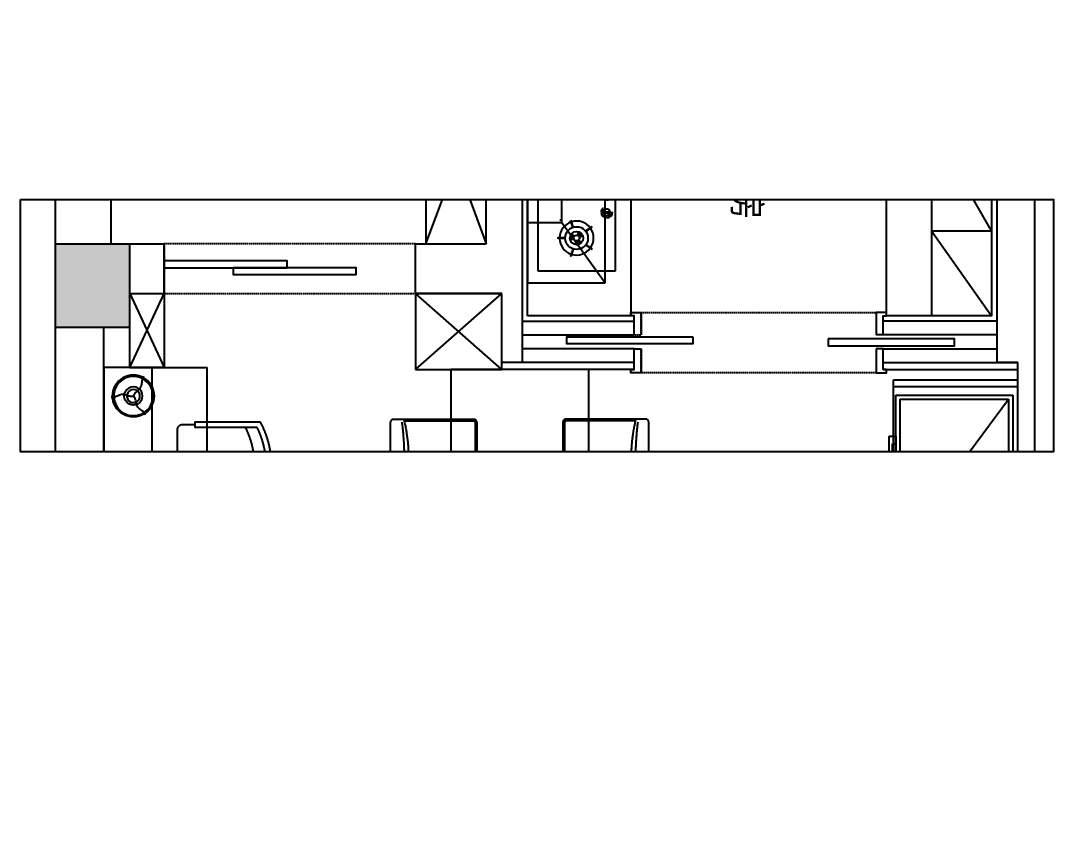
# Model space of a CAD drawing. Header units: millimetres. Extents: x 84840 to 206424, y -288515 to -124389.
# Drawn here: x 195962 to 201959, y -188221 to -183496 of the extents above; entities that cross this region are included whole.
import ezdxf
from ezdxf.lldxf.tags import DXFTag
from ezdxf.xclip import XClip

# ---------------------------------------------------------------- set-up
doc = ezdxf.new("R2010")
doc.units = ezdxf.units.MM
doc.header["$XCLIPFRAME"] = 0
doc.linetypes.add('HIDDEN', pattern=[0.375, 0.25, -0.125])
for name, color, linetype in [('C-门套', 16, 'Continuous'), ('P-原墙线', 7, 'Continuous'), ('P-固定家具1(到顶)', 3, 'Continuous'), ('P-固定家具2(不到顶)', 2, 'Continuous'), ('P-完成面', 1, 'Continuous'), ('P-完成面尺寸', 44, 'Continuous'), ('P-文字', 3, 'Continuous'), ('P-活动家具', 3, 'Continuous'), ('P-门', 1, 'Continuous')]:
    doc.layers.add(name, color=color, linetype=linetype)
doc.styles.add('H1', font='SimSun.ttf')
tags = doc.linetypes.add('ACAD_ISO03W100', pattern=[30, 12, -18]).pattern_tags.tags
tags[6:7] = [DXFTag(74, 4), DXFTag(75, 0), DXFTag(340, '0'), DXFTag(46, 1.0), DXFTag(50, 0.0), DXFTag(44, 0.0), DXFTag(45, 0.0)]
tags[4:5] = [DXFTag(74, 4), DXFTag(75, 0), DXFTag(340, '0'), DXFTag(46, 1.0), DXFTag(50, 0.0), DXFTag(44, 0.0), DXFTag(45, 0.0)]

# ---------------------------------------------------------------- blocks, each defined once
blk = doc.blocks.new('A$C4DF24944')
at = {"layer": 'P-活动家具'}
for p, q in [((900, 510), (0, 510)), ((0, 510), (0, 60)), ((350, 510), (350, 310)), ((550, 310), (550, 510)), ((900, 60), (900, 510)), ((830, 450), (70, 450)), ((70, 450), (70, 0)), ((830, 0), (830, 450)), ((350, 310), (0, 60)), ((350, 310), (550, 310)), ((550, 310), (900, 60)), ((0, 60), (900, 60)), ((70, 0), (830, 0)), ((350, 0), (550, 0))]:
    blk.add_line(p, q, dxfattribs=at)
at = {"layer": 'P-活动家具', "color": 252}
for p, q in [((258.3, 292.6), (258.3, 333.3)), ((261.6, 292.6), (261.6, 333.3)), ((638.3, 292.6), (638.3, 333.3)), ((641.6, 292.6), (641.6, 333.3)), ((195.1, 244.3), (156.5, 256.9)), ((196.2, 247.5), (157.5, 260)), ((323.8, 247.5), (362.5, 260)), ((324.8, 244.3), (363.5, 256.9)), ((575.1, 244.3), (536.5, 256.9)), ((576.2, 247.5), (537.5, 260)), ((703.8, 247.5), (742.5, 260)), ((704.8, 244.3), (743.5, 256.9)), ((218.9, 171.2), (195, 138.4)), ((221.6, 169.3), (197.7, 136.4)), ((298.4, 169.3), (322.3, 136.4)), ((301.1, 171.2), (325, 138.4)), ((598.9, 171.2), (575, 138.4)), ((601.6, 169.3), (577.7, 136.4)), ((678.4, 169.3), (702.3, 136.4)), ((681.1, 171.2), (705, 138.4)), ((407, 67.2), (407, 32.7)), ((408.5, 80), (408.5, 83)), ((411.5, 80), (411.5, 83)), ((413, 67.2), (413, 32.7)), ((431.2, 71.2), (433.3, 73.3)), ((512, 67.2), (512, 32.7)), ((513.5, 80), (513.5, 83)), ((516.5, 80), (516.5, 83)), ((518, 67.2), (518, 32.7)), ((536.2, 71.2), (538.3, 73.3)), ((380, 51.5), (377, 51.5)), ((380, 48.5), (377, 48.5)), ((410, 20), (410, 17)), ((485, 51.5), (482, 51.5)), ((485, 48.5), (482, 48.5)), ((515, 20), (515, 17))]:
    blk.add_line(p, q, dxfattribs=at)
for centre, radius in [((260, 225), 66), ((260, 225), 38.5), ((260, 225), 16.5), ((640, 225), 66), ((640, 225), 38.5), ((640, 225), 16.5), ((410, 50), 20), ((515, 50), 20)]:
    blk.add_circle(centre, radius, dxfattribs=at)
for centre, radius, start, end in [((260, 225), 99, 90.9543, 161.04435), ((260, 333.3), 1.65, 359.99932, 179.99932), ((260, 225), 99, 18.9543, 89.04435), ((363, 318.5), 1.65, 287.99932, 107.99932), ((537, 318.5), 1.65, 71.99932, 251.99932), ((640, 225), 99, 90.9543, 161.04435), ((640, 333.3), 1.65, 359.99932, 179.99932), ((640, 225), 99, 18.9543, 89.04435), ((157, 258.5), 1.65, 71.99932, 251.99932), ((260, 225), 99, 162.9543, 233.04435), ((195.7, 245.9), 1.65, 251.99932, 71.99932), ((258.3, 252.4), 5.5, 93.52516, 273.52516), ((260, 225), 33, 59.99932, 93.52516), ((260, 292.6), 1.65, 179.99932, 359.99932), ((260, 225), 22, 59.99932, 93.52516), ((273.7, 248.8), 5.5, 239.99932, 59.99932), ((260, 225), 99, 306.9543, 17.04435), ((324.3, 245.9), 1.65, 107.99932, 287.99932), ((640, 225), 99, 162.95565, 233.0457), ((575.7, 245.9), 1.65, 251.99932, 71.99932), ((638.3, 252.4), 5.5, 93.52516, 273.52516), ((640, 225), 33, 59.99932, 93.52516), ((640, 292.6), 1.65, 179.99932, 359.99932), ((640, 225), 22, 59.99932, 93.52516), ((653.7, 248.8), 5.5, 239.99932, 59.99932), ((640, 225), 99, 306.9543, 17.04435), ((704.3, 245.9), 1.65, 107.99932, 287.99932), ((743, 258.5), 1.65, 287.99932, 107.99932), ((232.5, 225), 5.5, 359.99932, 179.99932), ((260, 225), 33, 179.99932, 213.52516), ((237.1, 209.8), 5.5, 213.52516, 33.52516), ((260, 225), 22, 179.99932, 213.52516), ((273.7, 201.2), 5.5, 119.99932, 299.99932), ((260, 225), 22, 299.99932, 333.52516), ((260, 225), 33, 299.99932, 333.52516), ((284.6, 212.7), 5.5, 333.52516, 153.52516), ((612.5, 225), 5.5, 359.99932, 179.99932), ((640, 225), 33, 179.99932, 213.52516), ((617.1, 209.8), 5.5, 213.52516, 33.52516), ((640, 225), 22, 179.99932, 213.52516), ((653.7, 201.2), 5.5, 119.99932, 299.99932), ((640, 225), 22, 299.99932, 333.52516), ((640, 225), 33, 299.99932, 333.52516), ((664.6, 212.7), 5.5, 333.52516, 153.52516), ((196.3, 137.4), 1.65, 143.99932, 323.99932), ((260, 225), 99, 234.9543, 305.04435), ((220.2, 170.3), 1.65, 323.99932, 143.99932), ((299.8, 170.3), 1.65, 35.99932, 215.99932), ((323.6, 137.4), 1.65, 215.99932, 35.99932), ((576.3, 137.4), 1.65, 143.99932, 323.99932), ((640, 225), 99, 234.9543, 305.04435), ((600.2, 170.3), 1.65, 323.99932, 143.99932), ((679.8, 170.3), 1.65, 35.99932, 215.99932), ((703.6, 137.4), 1.65, 215.99932, 35.99932), ((410, 50), 33, 92.60458, 177.39407), ((410, 50), 30, 92.86531, 177.13334), ((410, 50), 18, 99.59339, 260.40526), ((410, 67), 3.01, 355.12371, 184.87494), ((410, 50), 33, 44.99932, 87.39407), ((410, 50), 30, 44.99932, 87.13334), ((410, 50), 18, 279.59339, 80.40526), ((515, 50), 33, 92.60458, 177.39407), ((515, 50), 30, 92.86531, 177.13334), ((515, 50), 18, 99.59339, 260.40526), ((515, 67), 3.01, 355.12371, 184.87494), ((515, 50), 33, 44.99932, 87.39407), ((515, 50), 30, 44.99932, 87.13334), ((515, 50), 18, 279.59339, 80.40526), ((410, 50), 33, 182.60458, 269.99932), ((410, 50), 30, 182.86531, 269.99932), ((410, 33), 3.01, 175.12371, 4.87494), ((515, 50), 33, 182.60458, 269.99932), ((515, 50), 30, 182.86531, 269.99932), ((515, 33), 3.01, 175.12371, 4.87494)]:
    blk.add_arc(centre, radius, start, end, dxfattribs=at)
blk = doc.blocks.new('A$C0BB32EA6')
at = {"color": 250}
blk.add_arc((223.5, 2013), 1591.3, 262.61273, 277.38727, dxfattribs=at)
at = {"layer": 'P-活动家具'}
for p, q in [((0, 480), (0, 118.4)), ((430, 500), (20, 500)), ((450, 118.4), (450, 480)), ((0, 118.4), (0, 20)), ((450, 20), (450, 118.4)), ((20, 0), (430, 0))]:
    blk.add_line(p, q, dxfattribs=at)
at = {"layer": 'P-活动家具', "color": 250}
for p, q in [((10, 421.9), (10, 20)), ((440, 20), (440, 421.9)), ((20, 10), (430, 10))]:
    blk.add_line(p, q, dxfattribs=at)
at = {"layer": 'P-活动家具'}
for centre, radius, start, end in [((20, 480), 20, 90, 180), ((430, 480), 20, 0, 90), ((225, 1333.7), 937.3, 256.11001, 283.88999), ((20, 20), 20, 180, 270), ((430, 20), 20, 270, 0)]:
    blk.add_arc(centre, radius, start, end, dxfattribs=at)
at = {"layer": 'P-活动家具', "color": 250}
for centre, start, end in [((20, 20), 180, 270), ((430, 20), 270, 0)]:
    blk.add_arc(centre, 10, start, end, dxfattribs=at)
blk = doc.blocks.new('A$C323B2213')
at = {"layer": 'P-活动家具'}
blk.add_lwpolyline([(0, 1149.9), (0, 349.9), (1600, 349.9), (1600, 1149.9)], close=True, dxfattribs=at)
blk.add_blockref('A$C0BB32EA6', (256.2, 999.9), dxfattribs=at)
at = {"layer": 'P-活动家具', "xscale": -1}
blk.add_blockref('A$C0BB32EA6', (1311.6, 999.9), dxfattribs=at)
at = {"layer": 'P-活动家具', "xscale": -1, "rotation": 180}
blk.add_blockref('A$C0BB32EA6', (256.2, 500), dxfattribs=at)
at = {"layer": 'P-活动家具', "rotation": 180}
blk.add_blockref('A$C0BB32EA6', (1311.6, 500), dxfattribs=at)
blk = doc.blocks.new('A$C674F3EA9')
at = {"color": 252, "linetype": 'ACAD_ISO03W100'}
blk.add_lwpolyline([(484.4, 443.9), (484.4, 516.8, 0.414214), (453.1, 548.1), (46.9, 548.1, 0.414214), (15.6, 516.8), (15.6, 443.9)], format="xyb", dxfattribs=at)
for points in [[(0, 373), (0, 443.9), (31.3, 443.9)], [(31.3, 373), (31.3, 443.9)], [(468.8, 373), (468.8, 443.9)], [(500, 373), (500, 443.9), (468.8, 443.9)]]:
    blk.add_lwpolyline(points, dxfattribs=at)
for points in [[(0, 63.7), (0, 373)], [(31.3, 82.7), (31.3, 373)], [(468.8, 82.7), (468.8, 373)], [(500, 63.7), (500, 373)]]:
    blk.add_lwpolyline(points)
for centre, radius, start, end in [((250, 588.7, 0), 490.4, 243.50911, 296.49088), ((250, 521.6, 0), 521.7, 241.36424, 298.63576), ((250, 521.6, 0), 490.4, 243.50911, 296.49088)]:
    blk.add_arc(centre, radius, start, end)
blk = doc.blocks.new('asdasdw')
at = {"color": 252, "linetype": 'ByBlock'}
for major_axis, start_param, end_param in [((-65.8, 134.8), 5.497787, 8.63938), ((-61.7, 126.4), 5.497787, 8.63938), ((-61.7, 126.4), 2.356194, 5.497787), ((-20.6, 42.1), 5.497787, 8.63938), ((-20.6, 42.1), 2.356194, 5.497787)]:
    blk.add_ellipse((4741.5, 6512.8, 0), major_axis=major_axis, ratio=1, start_param=start_param, end_param=end_param, dxfattribs=at)
at = {"color": 252, "linetype": 'ByBlock', "extrusion": (0, 0, -1)}
blk.add_ellipse((4741.5, 6512.8, 0), major_axis=(134.8, 65.8), ratio=1, start_param=5.497787, end_param=8.63938, dxfattribs=at)
at = {"color": 252}
blk.add_ellipse((4741.5, 6512.8, 0), major_axis=(-28.8, 59), ratio=1, start_param=5.497787, end_param=8.63938, dxfattribs=at)
at = {"color": 252, "extrusion": (0, 0, -1)}
blk.add_ellipse((4741.5, 6512.8, 0), major_axis=(59, 28.8), ratio=1, start_param=5.497787, end_param=8.63938, dxfattribs=at)
at = {"color": 252}
for points in [[(4856.8, 6622.7, 0), (4846.2, 6612.7, 0), (4834.2, 6595.3, 0), (4826.8, 6580, 0), (4818.8, 6566.1, 0), (4806, 6551.3, 0), (4787.4, 6542.1, 0), (4756.7, 6527.2, 0), (4745.8, 6518.8, 0), (4739.3, 6512.8, 0)], [(4588.6, 6557.7, 0), (4602.5, 6553.5, 0), (4623.6, 6551.8, 0), (4640.6, 6553.1, 0), (4656.6, 6553.1, 0), (4675.8, 6549.4, 0), (4693.1, 6537.9, 0), (4721.4, 6518.7, 0), (4734.1, 6513.5, 0), (4742.5, 6510.8, 0)], [(4779, 6357.9, 0), (4775.6, 6372.1, 0), (4766.6, 6391.2, 0), (4757, 6405.2, 0), (4749, 6419.1, 0), (4742.6, 6437.6, 0), (4743.9, 6458.3, 0), (4746.4, 6492.4, 0), (4744.6, 6506, 0), (4742.6, 6514.6, 0)]]:
    blk.add_spline(points, degree=3, dxfattribs=at)
blk = doc.blocks.new('A$C3AD5280B')
at = {"layer": 'P-活动家具', "color": 8}
for p, q in [((900, 680), (0, 680)), ((0, 680), (0, 0)), ((238.6, 717.9), (238.6, 680)), ((387.4, 717.9), (238.6, 717.9)), ((238.6, 680), (387.4, 680)), ((283, 698.9), (283, 680)), ((393.8, 698.9), (283, 698.9)), ((387.4, 680), (387.4, 717.9)), ((393.8, 680), (393.8, 698.9)), ((506.2, 698.9), (617, 698.9)), ((506.2, 680), (506.2, 698.9)), ((512.6, 717.9), (661.4, 717.9)), ((512.6, 680), (512.6, 717.9)), ((661.4, 680), (512.6, 680)), ((617, 698.9), (617, 680)), ((661.4, 717.9), (661.4, 680)), ((900, 0), (900, 680)), ((875, 655), (25, 655)), ((875, 655), (25, 25)), ((25, 655), (25, 25)), ((875, 25), (875, 655)), ((25, 25), (875, 25)), ((0, 0), (900, 0))]:
    blk.add_line(p, q, dxfattribs=at)
blk = doc.blocks.new('0000000000000000000222')
at = {"layer": 'P-原墙线'}
blk.add_hatch(color=8, dxfattribs=at).paths.add_polyline_path([(236762.8, 38958.9), (236472.8, 38958.9), (236472.8, 38528.9), (236957.8, 38528.9), (236957.8, 38958.9)])
at = {"layer": 'C-门套', "linetype": 'HIDDEN'}
blk.add_line((237002.8, 41888.9), (237002.8, 41928.9), dxfattribs=at)
for points in [[(237002.8, 41928.9), (236872.8, 41928.9), (236872.8, 43293.9), (237002.8, 43293.9)], [(237002.8, 41928.9), (236872.8, 41928.9), (236872.8, 43293.9), (237002.8, 43293.9)], [(237082.8, 43293.9), (237222.8, 43293.9), (237222.8, 41928.9), (237082.8, 41928.9)], [(237082.8, 43293.9), (237222.8, 43293.9), (237222.8, 41928.9), (237082.8, 41928.9)]]:
    blk.add_lwpolyline(points, dxfattribs=at)
blk.add_lwpolyline([(236472.8, 39158.9), (236762.8, 39158.9), (236762.8, 40618.9), (236472.8, 40618.9)], close=True, dxfattribs=at)
at = {"layer": 'P-原墙线'}
for p, q in [((236742.8, 44213.9), (235177.8, 44213.9)), ((238842.8, 44213.9), (236742.8, 44213.9)), ((237162.8, 44113.9), (237162.8, 43993.9)), ((235387.8, 43993.9), (237162.8, 43993.9)), ((236922.8, 43993.9), (236922.8, 43333.9)), ((237002.8, 43993.9), (237002.8, 43333.9)), ((237082.8, 43333.9), (237082.8, 43993.9)), ((237162.8, 43333.9), (237162.8, 43993.9)), ((237002.8, 43333.9), (236922.8, 43333.9)), ((237162.8, 43333.9), (237082.8, 43333.9)), ((237162.8, 43333.9), (237082.8, 43333.9)), ((237002.8, 41888.9), (236922.8, 41888.9)), ((236922.8, 41238.9), (236922.8, 41888.9)), ((237002.8, 41238.9), (237002.8, 41888.9)), ((237162.8, 41888.9), (237082.8, 41888.9)), ((237082.8, 41888.9), (237082.8, 41238.9)), ((237162.8, 41888.9), (237162.8, 41238.9)), ((237162.8, 41238.9), (235542.8, 41238.9)), ((237162.8, 41238.9), (237162.8, 41118.9)), ((236762.8, 40618.9), (236762.8, 41118.9)), ((237162.8, 41118.9), (236762.8, 41118.9)), ((236472.8, 41028.9), (235537.8, 41028.9)), ((236472.8, 40618.9), (236472.8, 41028.9)), ((236762.8, 40618.9), (236472.8, 40618.9)), ((236762.8, 39158.9), (236472.8, 39158.9)), ((236472.8, 38528.9), (236472.8, 39158.9)), ((236762.8, 38958.9), (236762.8, 39158.9)), ((236762.8, 38958.9), (236472.8, 38958.9)), ((236957.8, 38958.9), (236762.8, 38958.9)), ((236957.8, 38528.9), (236957.8, 38958.9)), ((235537.8, 38848.9), (236472.8, 38848.9)), ((239622.8, 38808.9), (236957.8, 38808.9)), ((236957.8, 38528.9), (235297.8, 38528.9)), ((239902.8, 38528.9), (236957.8, 38528.9))]:
    blk.add_line(p, q, dxfattribs=at)
blk.add_lwpolyline([(237162.8, 43993.9), (237162.8, 44113.9), (238342.8, 44113.9)], dxfattribs=at)
at = {"layer": 'P-固定家具1(到顶)'}
for p, q in [((237262.8, 43393.9), (237262.8, 44113.9)), ((237302.8, 43393.9), (237302.8, 44113.9)), ((238341.8, 43393.9), (237262.8, 43393.9)), ((237202.8, 41118.9), (236762.8, 41118.9)), ((236762.8, 41118.9), (236762.8, 40618.9)), ((237202.8, 40618.9), (237202.8, 41118.9)), ((236762.8, 40618.9), (237202.8, 40618.9))]:
    blk.add_line(p, q, dxfattribs=at)
at = {"layer": 'P-固定家具1(到顶)', "color": 252}
for p, q in [((237202.8, 40618.9), (236762.8, 41118.9)), ((237202.8, 41118.9), (236762.8, 40618.9)), ((235537.8, 40678.9), (236472.8, 41028.9)), ((236472.8, 40678.9), (235537.8, 41028.9)), ((236762.8, 38958.9), (237192.8, 39158.9)), ((237192.8, 38958.9), (236762.8, 39158.9)), ((238762.8, 39088.9), (237192.8, 39088.9)), ((237192.8, 38958.9), (236957.8, 38958.9))]:
    blk.add_line(p, q, dxfattribs=at)
at = {"layer": 'P-固定家具1(到顶)'}
blk.add_lwpolyline([(236472.8, 41028.9), (235537.8, 41028.9), (235537.8, 40678.9), (236472.8, 40678.9)], close=True, dxfattribs=at)
blk.add_lwpolyline([(237192.8, 39158.9), (237192.8, 38808.9), (236957.8, 38808.9), (236957.8, 38958.9), (236762.8, 38958.9), (236762.8, 39158.9), (237192.8, 39158.9)], dxfattribs=at)
at = {"layer": 'P-固定家具1(到顶)', "color": 252}
blk.add_lwpolyline([(237192.8, 39108.9), (237192.8, 38808.9), (239602.8, 38808.9), (239602.8, 39108.9), (238762.8, 39108.9)], dxfattribs=at)
at = {"layer": 'P-固定家具2(不到顶)', "color": 8}
for p, q in [((236397.8, 43963.9), (235792.8, 43613.9)), ((236397.8, 43613.9), (236397.8, 43963.9)), ((236397.8, 43613.9), (236892.8, 43963.9)), ((235792.8, 43613.9), (236892.8, 43613.9))]:
    blk.add_line(p, q, dxfattribs=at)
at = {"layer": 'P-固定家具2(不到顶)'}
for p, q in [((236892.8, 43353.9), (235802.8, 43353.9)), ((235802.8, 41868.9), (236892.8, 41868.9)), ((239602.8, 39408.9), (237192.8, 39408.9)), ((237192.8, 38958.9), (237192.8, 39408.9))]:
    blk.add_line(p, q, dxfattribs=at)
at = {"layer": 'P-完成面'}
for p, q in [((237202.8, 43333.9), (237202.8, 44113.9)), ((237002.8, 43333.9), (237002.8, 43293.9)), ((237082.8, 43333.9), (237082.8, 43293.9)), ((237082.8, 41888.9), (237082.8, 41928.9)), ((237202.8, 41888.9), (237202.8, 41118.9))]:
    blk.add_line(p, q, dxfattribs=at)
at = {"layer": 'P-完成面', "color": 1}
blk.add_line((236892.8, 41868.9), (236892.8, 41268.9), dxfattribs=at)
blk.add_lwpolyline([(236892.8, 41268.9), (235712.8, 41268.9), (235712.8, 41398.9), (235572.8, 41398.9), (235572.8, 41658.9), (235367.8, 41658.9), (235367.8, 41818.9), (235207.8, 41818.9), (235207.8, 42368.9), (235207.8, 43863.9), (235417.8, 43863.9), (235417.8, 43963.9), (236892.8, 43963.9), (236892.8, 43353.9)], dxfattribs=at)
at = {"layer": 'P-完成面'}
for points in [[(237002.8, 43333.9), (236892.8, 43333.9), (236892.8, 43353.9), (236872.8, 43353.9), (236872.8, 43327.3), (236872.8, 43293.9), (237002.8, 43293.9)], [(237202.8, 43353.9), (237202.8, 43333.9), (237082.8, 43333.9)], [(237082.8, 43293.9), (237222.8, 43293.9), (237222.8, 43353.9), (237202.8, 43353.9)], [(237002.8, 41888.9), (236892.8, 41888.9), (236892.8, 41868.9), (236872.8, 41868.9), (236872.8, 41895.6), (236872.8, 41928.9), (237002.8, 41928.9)], [(237082.8, 41928.9), (237222.8, 41928.9), (237222.8, 41868.9), (237202.8, 41868.9)], [(237202.8, 41868.9), (237202.8, 41888.9), (237082.8, 41888.9)]]:
    blk.add_lwpolyline(points, dxfattribs=at)
at = {"layer": 'P-门'}
for points in [[(237025.9, 43015.5), (237065.9, 43015.5), (237065.9, 43748), (237025.9, 43748)], [(237014.2, 42229.2), (237054.2, 42229.2), (237054.2, 41496.7), (237014.2, 41496.7)], [(236612.8, 39559.1), (236652.8, 39559.1), (236652.8, 40274.1), (236612.8, 40274.1)], [(236572.8, 39158.9), (236612.8, 39158.9), (236612.8, 39873.9), (236572.8, 39873.9)]]:
    blk.add_lwpolyline(points, close=True, dxfattribs=at)
at = {"layer": 'P-固定家具1(到顶)', "color": 3, "xscale": -1, "rotation": 180}
blk.add_blockref('A$C3AD5280B', (237351.7, 44087.5), dxfattribs=at)
at = {"layer": 'P-固定家具2(不到顶)', "color": 3, "xscale": 0.8099999999937436, "yscale": 0.8099999999976717, "zscale": 0.81, "rotation": 349.2405088091241}
blk.add_blockref('asdasdw', (232599.7, 34515, 0), dxfattribs=at)
at = {"layer": 'P-活动家具', "rotation": 180}
for name, p in [('A$C323B2213', (238802.8, 41973.9)), ('A$C4DF24944', (236700.3, 41778.9)), ('A$C674F3EA9', (238009, 39781.9, 0))]:
    blk.add_blockref(name, p, dxfattribs=at)
at = {"layer": 'P-文字', "style": 'H1', "width": 0.8}
blk.add_text('厨房 ', height=160, dxfattribs=at).set_placement((235982.3, 42464))

msp = doc.modelspace()

# ---------------------------------------------------------------- linework, layer by layer
msp.add_lwpolyline([(195961.9, -184534.3), (201958.5, -184534.3), (201958.5, -186000.1), (195961.9, -186000.1)], close=True)

# ---------------------------------------------------------------- block references
at = {"layer": 'P-完成面尺寸'}
ref = msp.add_blockref('0000000000000000000222', (157636.3, 51682.2), dxfattribs=dict(at, rotation=270))
XClip(ref).set_block_clipping_path([(236216.510802602, 38325.6091839819), (237682.2965352381, 44322.193479954)])

doc.saveas('drawing.dxf')
